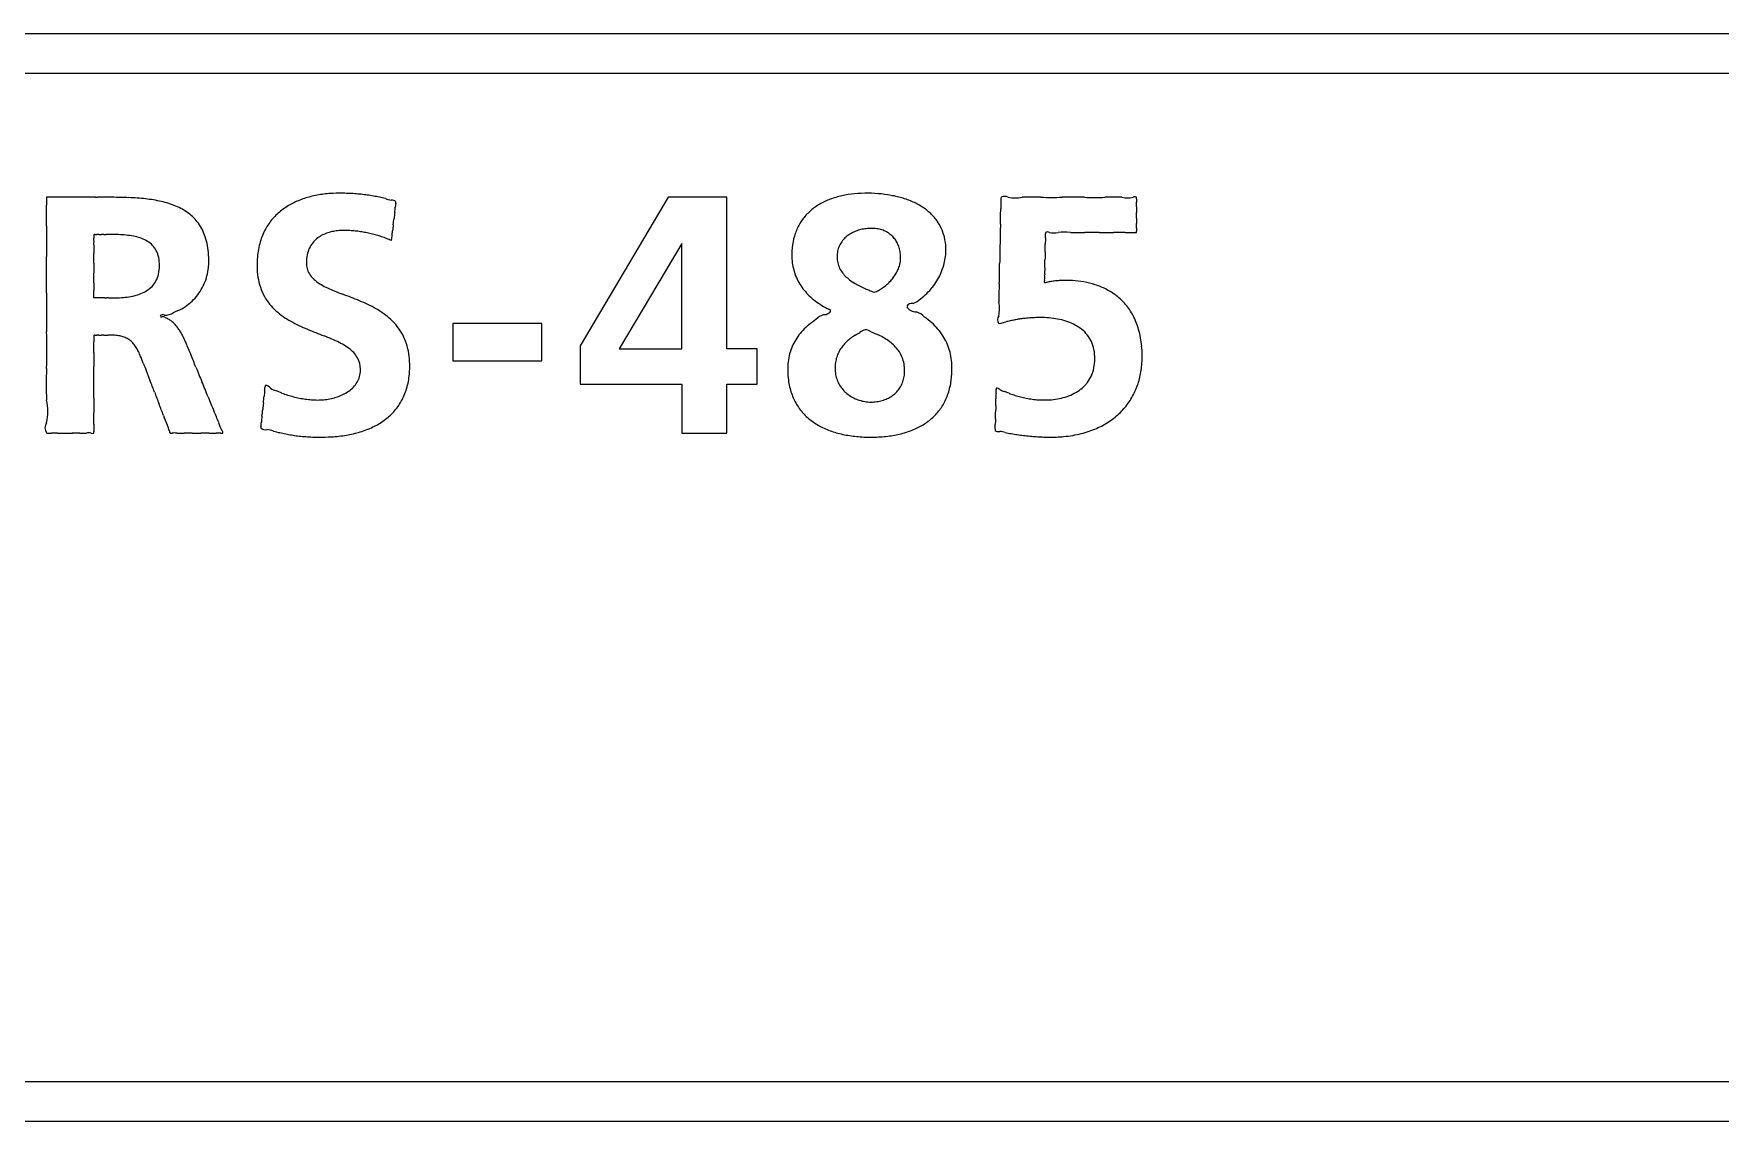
# Model space of a CAD drawing. Header units: millimetres. Extents: x -11 to 5160, y -11 to 2043.
# Drawn here: x 4484.8 to 4491.27, y 1667.16 to 1671.33 of the extents above; entities that cross this region are included whole.
import ezdxf

# ---------------------------------------------------------------- set-up
doc = ezdxf.new("R2010")
doc.units = ezdxf.units.MM

msp = doc.modelspace()

# ---------------------------------------------------------------- linework, layer by layer
at = {"color": 7, "linetype": 'Continuous'}
for p, q in [((4499.0597, 1671.328), (4483.9811, 1671.328)), ((4483.9811, 1671.1772), (4499.0597, 1671.1772)), ((4484.8537, 1670.7006), (4484.8537, 1670.6706)), ((4484.8602, 1670.7006), (4484.8537, 1670.7006)), ((4485.022, 1670.7006), (4484.8602, 1670.7006)), ((4487.2379, 1670.7006), (4486.8997, 1670.1304)), ((4487.4635, 1670.7006), (4487.2379, 1670.7006)), ((4487.4635, 1670.1187), (4487.4635, 1670.7006)), ((4489.0223, 1670.5658), (4489.0339, 1670.5658)), ((4489.0339, 1670.5658), (4489.0339, 1670.5703)), ((4485.0351, 1670.5568), (4485.0358, 1670.5581)), ((4486.1767, 1670.5347), (4486.1788, 1670.5529)), ((4487.2898, 1670.5238), (4487.0495, 1670.1187)), ((4487.2898, 1670.1187), (4487.2898, 1670.5238)), ((4485.0351, 1670.3144), (4485.0351, 1670.3221)), ((4485.077, 1670.3144), (4485.0351, 1670.3144)), ((4486.7528, 1670.2159), (4486.412, 1670.2159)), ((4486.412, 1670.2159), (4486.412, 1670.0733)), ((4486.7528, 1670.0733), (4486.7528, 1670.2159)), ((4486.8997, 1670.1304), (4486.8997, 1669.9839)), ((4487.0495, 1670.1187), (4487.2898, 1670.1187)), ((4487.5788, 1670.1187), (4487.4635, 1670.1187)), ((4487.5788, 1669.9839), (4487.5788, 1670.1187)), ((4486.412, 1670.0733), (4486.7528, 1670.0733)), ((4485.2354, 1670.0364), (4485.2503, 1669.9978)), ((4486.8997, 1669.9839), (4487.2898, 1669.9839)), ((4487.2898, 1669.9839), (4487.2898, 1669.796)), ((4487.4635, 1669.796), (4487.4635, 1669.9839)), ((4487.4635, 1669.9839), (4487.5788, 1669.9839)), ((4487.2898, 1669.796), (4487.4635, 1669.796)), ((4499.0597, 1667.307), (4483.9811, 1667.307)), ((4483.9811, 1667.1562), (4499.0597, 1667.1562))]:
    msp.add_line(p, q, dxfattribs=at)
for centre, radius, start, end in [((4485.0314, 1504.446), 166.2546, 89.996751, 90.003249), ((4485.0451, 1696.4926), 25.792, 269.99069, 270.00931), ((4485.0691, 1660.8858), 9.8148, 89.7957, 90.1157), ((4485.0992, 1668.861), 1.8395, 87.81229, 89.84769), ((4485.1353, 1669.7924), 0.9075, 83.78904, 87.84984), ((4485.1763, 1670.1625), 0.5351, 77.26051, 83.86618), ((4485.9409, 1670.3941), 0.3176, 108.05055, 116.94578), ((4485.961, 1670.3328), 0.3822, 100.49083, 108.06034), ((4485.972, 1670.2767), 0.4393, 93.84729, 100.56611), ((4485.9792, 1670.1508), 0.5654, 89.34201, 93.71631), ((4485.9787, 1669.9276), 0.7886, 87.66921, 89.49596), ((4485.9787, 1669.9147), 0.8015, 85.93099, 87.70303), ((4485.9831, 1669.9783), 0.7377, 84.02872, 85.92773), ((4485.9833, 1669.9826), 0.7334, 82.12244, 84.00767), ((4486.0024, 1670.1136), 0.601, 79.941, 82.21273), ((4485.8956, 1669.5527), 1.1719, 78.43793, 79.58938), ((4486.09, 1670.4757), 0.2288, 73.95809, 79.79428), ((4486.1936, 1670.7993), 0.1113, 248.71654, 260.61561), ((4486.1789, 1670.6692), 0.0206, 44.47687, 99.81513), ((4487.9643, 1670.4151), 0.2972, 106.27886, 115.03699), ((4487.9835, 1670.3498), 0.3653, 98.75555, 106.29937), ((4487.9966, 1670.2649), 0.4512, 92.28702, 98.7637), ((4488.0005, 1670.1848), 0.5314, 86.73015, 92.35832), ((4488.003, 1670.2087), 0.5074, 81.16942, 86.86343), ((4488.0161, 1670.2924), 0.4226, 74.5979, 81.17988), ((4488.037, 1670.3674), 0.3448, 66.93089, 74.63887), ((4489.0425, 1670.6641), 0.5292, 176.95662, 180.90082), ((4488.5357, 1670.6923), 0.0216, 157.47677, 180.40748), ((4488.5289, 1670.6766), 0.0274, 61.17623, 118.82377), ((4488.5688, 1670.857), 0.1587, 260.34019, 279.65981), ((4488.6314, 1669.9947), 0.7068, 87.0841, 92.9159), ((4488.7085, 1673.3743), 2.674, 269.1172, 270.8828), ((4488.7921, 1665.5574), 5.1434, 89.52808, 90.47192), ((4488.8739, 1673.0042), 2.304, 269.01891, 270.98109), ((4488.9458, 1670.1234), 0.5781, 86.78148, 93.21852), ((4488.9996, 1670.8184), 0.1198, 259.71475, 280.28525), ((4489.0273, 1670.689), 0.0132, 60.55507, 118.57334), ((4489.1232, 1670.6883), 0.0896, 175.85673, 184.14327), ((4489.0204, 1670.6976), 0.0138, 348.09038, 11.90962), ((3797.8463, 1670.6302), 687.0074, 359.996637, 0.003363), ((4485.2211, 1670.3579), 0.3346, 67.39438, 77.36206), ((4485.263, 1670.458), 0.2261, 53.44577, 67.43069), ((4485.2878, 1670.4931), 0.1832, 36.04739, 53.14929), ((4485.9, 1670.4629), 0.2373, 127.33387, 138.98054), ((4485.9186, 1670.4381), 0.2683, 116.94737, 127.27741), ((4488.4037, 1670.3801), 2.2303, 173.2377, 173.84071), ((4485.6501, 1670.7139), 0.5436, 352.47663, 354.60178), ((4486.3101, 1670.6566), 0.119, 170.04348, 177.03493), ((4486.175, 1670.6825), 0.0187, 343.47818, 3.60023), ((4487.9141, 1670.4985), 0.1992, 136.61456, 148.65342), ((4487.9235, 1670.4891), 0.2124, 125.19126, 136.50772), ((4487.9424, 1670.462), 0.2455, 115.04356, 125.14369), ((4488.0644, 1670.4312), 0.2754, 57.76353, 66.96057), ((4488.0927, 1670.4761), 0.2223, 46.85196, 57.76875), ((4488.1151, 1670.5003), 0.1894, 34.27152, 46.78639), ((4485.8074, 1670.6772), 2.706, 358.31231, 359.54513), ((4490.7226, 1670.6532), 1.6888, 179.6418, 180.3582), ((4488.623, 1670.6728), 0.411, 358.73884, 1.26116), ((4482.5021, 1670.6316), 6.5318, 359.90341, 0.09659), ((4683.3696, 1670.5314), 198.5158, 179.983099, 180.016901), ((4485.278, 1670.4882), 0.1939, 18.07184, 35.50958), ((4485.9089, 1670.4612), 0.2456, 151.59044, 163.89601), ((4485.8943, 1670.4685), 0.2293, 139.1065, 151.47689), ((4485.9779, 1670.426), 0.1456, 108.0408, 116.723), ((4485.9869, 1670.3985), 0.1746, 100.84248, 108.05516), ((4485.9907, 1670.3805), 0.193, 94.54098, 100.95064), ((4485.9941, 1670.3257), 0.2479, 89.50022, 94.31468), ((4485.9938, 1670.1753), 0.3983, 86.66206, 89.65041), ((4485.9911, 1670.1171), 0.4565, 84.14474, 86.75196), ((4485.9913, 1670.1208), 0.4528, 81.49428, 84.12158), ((4485.9895, 1670.1081), 0.4657, 78.94937, 81.50156), ((4485.9883, 1670.1022), 0.4717, 76.43315, 78.94857), ((4485.9871, 1670.0972), 0.4768, 73.9524, 76.43468), ((4373.7549, 1683.2938), 113.1435, 353.534297, 353.544112), ((4517.8324, 1666.9995), 31.8524, 173.51844, 173.55996), ((4477.6204, 1671.5771), 8.6193, 353.45795, 353.62046), ((4487.9539, 1670.4845), 0.2414, 161.01908, 172.01929), ((4487.9195, 1670.4957), 0.2052, 148.76029, 160.83709), ((4487.998, 1670.4573), 0.1201, 119.23185, 128.53281), ((4488.0068, 1670.4417), 0.138, 110.9787, 119.2432), ((4488.0132, 1670.4252), 0.1557, 103.52551, 111.00757), ((4488.0171, 1670.4091), 0.1723, 96.65878, 103.52804), ((4488.0175, 1670.4083), 0.173, 89.87138, 96.76932), ((4488.0179, 1670.4382), 0.1431, 81.64067, 90.00571), ((4488.0213, 1670.4624), 0.1187, 72.12154, 81.5388), ((4488.0251, 1670.4743), 0.1063, 62.14089, 72.10982), ((4488.0286, 1670.481), 0.0987, 51.72115, 62.08751), ((4488.1244, 1670.5072), 0.1778, 20.65343, 34.13194), ((4488.1095, 1670.5024), 0.1934, 7.31078, 20.41817), ((4504.4423, 1670.2634), 15.9336, 178.79855, 179.05889), ((4488.4629, 1670.5576), 0.2223, 356.79575, 0.89262), ((4488.6982, 1670.5625), 0.0131, 165.31097, 186.32601), ((4488.6929, 1670.5531), 0.0147, 59.84952, 120.15048), ((4488.717, 1670.6581), 0.0938, 259.71745, 280.28255), ((4488.7571, 1670.1368), 0.4297, 86.87928, 93.12072), ((4488.8078, 1672.3309), 1.7653, 269.1139, 270.8861), ((4488.8636, 1663.7383), 6.8276, 89.76106, 90.23894), ((4488.919, 1695.8089), 25.2431, 269.93892, 270.06108), ((4488.9685, 1580.8717), 89.6941, 89.985558, 90.014442), ((4489.0067, 1981.0013), 310.4355, 269.997126, 270.002874), ((4513.1832, 1670.6102), 24.1494, 179.97531, 180.02469), ((4403.226, 1670.5911), 85.8078, 359.994162, 0.005838), ((4786.0189, 1670.5763), 296.985, 179.998838, 180.001162), ((4485.0623, 1670.5501), 0.028, 166.22245, 193.77755), ((4485.7203, 1670.502), 0.6854, 178.61886, 181.38114), ((4484.8807, 1670.531), 0.1549, 355.38273, 4.61727), ((4485.0378, 1670.5536), 0.00486, 66.34354, 113.65646), ((4485.043, 1670.5825), 0.0246, 262.33028, 277.66972), ((4485.0505, 1670.4519), 0.1062, 87.73965, 92.26035), ((4485.0593, 1670.9828), 0.4248, 269.37087, 270.62913), ((4485.0687, 1668.9404), 1.6176, 89.83328, 90.16672), ((4485.0777, 1676.5923), 6.0342, 269.95899, 270.04101), ((4485.0855, 1639.0076), 31.5505, 89.99364, 90.00636), ((4485.0913, 1655.7127), 14.8454, 89.99131, 90.00869), ((4485.0938, 1668.8181), 1.74, 89.77649, 90.00789), ((4485.0985, 1669.7733), 0.7847, 87.71725, 89.85107), ((4485.1112, 1670.0832), 0.4746, 84.24887, 87.75284), ((4485.1282, 1670.2494), 0.3075, 79.04179, 84.29396), ((4485.1479, 1670.3501), 0.205, 71.59107, 79.11046), ((4485.1685, 1670.4115), 0.1402, 61.24013, 71.65719), ((4485.1863, 1670.4439), 0.1032, 47.63846, 61.21559), ((4485.1953, 1670.4545), 0.0893, 31.62614, 47.37151), ((4485.189, 1670.4513), 0.0963, 15.50908, 31.25187), ((4485.1988, 1670.4643), 0.2766, 3.2898, 17.70221), ((4485.9677, 1670.4454), 0.3065, 164.11486, 175.01283), ((4485.9657, 1670.4567), 0.1147, 152.30592, 164.94057), ((4485.9554, 1670.4616), 0.1033, 139.14022, 152.08129), ((4485.9586, 1670.4586), 0.1077, 127.10774, 139.0202), ((4485.9674, 1670.4467), 0.1225, 116.71027, 127.04702), ((4485.9865, 1670.0949), 0.4792, 71.49196, 73.95306), ((4485.9868, 1670.0958), 0.4782, 69.03861, 71.49409), ((4485.987, 1670.0965), 0.4775, 66.59043, 69.0361), ((4487.9772, 1670.4798), 0.2651, 171.6943, 181.76547), ((4487.9887, 1670.4737), 0.1029, 162.74425, 174.41333), ((4487.9803, 1670.476), 0.0942, 150.55902, 162.57491), ((4487.9822, 1670.4748), 0.0963, 139.04003, 150.47449), ((4487.9889, 1670.4688), 0.1054, 128.54287, 138.98402), ((4488.0297, 1670.4826), 0.0967, 41.23556, 51.66747), ((4488.0275, 1670.4808), 0.0996, 30.99153, 41.18572), ((4488.0206, 1670.4767), 0.1076, 21.26022, 30.94993), ((4488.0096, 1670.4725), 0.1194, 12.1547, 21.2554), ((4487.989, 1670.4682), 0.1404, 3.91039, 12.07422), ((4488.0904, 1670.4992), 0.2127, 356.90295, 7.50963), ((4502.5501, 1670.2231), 14.0425, 178.76768, 179.08976), ((4485.1203, 1670.5783), 3.5645, 358.60854, 359.07984), ((4489.7436, 1670.5117), 1.0592, 178.19175, 179.49662), ((4428.9764, 1670.4031), 55.8774, 359.92851, 0.07149), ((4482.2603, 1670.4667), 2.7748, 359.61162, 0.38838), ((4495.6821, 1670.4285), 10.647, 179.89594, 180.10406), ((4485.1539, 1670.4423), 0.1326, 1.99364, 15.22149), ((4485.1317, 1670.4394), 0.1549, 350.33677, 2.77068), ((4485.2558, 1670.4542), 0.2199, 345.44284, 354.1742), ((4485.1937, 1670.4586), 0.2822, 354.5786, 4.38923), ((4485.9692, 1670.4412), 0.3084, 174.25911, 188.742), ((4485.9458, 1670.4503), 0.0956, 175.19476, 200.42197), ((4485.9853, 1670.4513), 0.135, 164.88816, 177.00444), ((4487.937, 1670.4783), 0.2249, 181.71111, 189.35892), ((4487.917, 1670.4756), 0.2047, 189.51591, 197.68082), ((4487.9943, 1670.4727), 0.1085, 174.17488, 186.39099), ((4487.9856, 1670.4717), 0.0997, 186.37329, 199.2659), ((4487.9857, 1670.4722), 0.1, 199.49793, 211.79508), ((4488.0051, 1670.4735), 0.1251, 336.58928, 344.94136), ((4488.0245, 1670.4684), 0.105, 344.88673, 354.62222), ((4488.0102, 1670.4685), 0.1192, 355.1869, 4.45734), ((4488.0643, 1670.5049), 0.2395, 335.61427, 342.55476), ((4488.0747, 1670.5017), 0.2287, 342.54499, 349.62563), ((4488.086, 1670.4996), 0.2172, 349.63277, 356.86878), ((4485.6597, 1670.4606), 2.8497, 358.1461, 359.71134), ((4488.9709, 1670.4104), 0.289, 176.19451, 181.49386), ((4487.5268, 1670.4682), 1.1564, 358.08559, 359.60279), ((4492.2879, 1670.4032), 3.6052, 178.59399, 179.09439), ((4445.8627, 1670.3911), 39.1725, 359.97352, 0.02648), ((4623.7791, 1670.3579), 138.7439, 179.993759, 180.006241), ((4485.188, 1670.4252), 0.0965, 320.35607, 335.84057), ((4485.1698, 1670.4326), 0.1162, 336.19197, 350.49525), ((4485.2712, 1670.4493), 0.2037, 327.37677, 336.46801), ((4485.2656, 1670.4517), 0.2098, 336.50232, 345.4457), ((4485.8883, 1670.4285), 0.2264, 188.68405, 208.56531), ((4485.9428, 1670.4562), 0.0951, 204.37436, 232.37494), ((4486.0186, 1670.5519), 0.2172, 231.9477, 246.30304), ((4487.9192, 1670.4763), 0.207, 197.67461, 205.62895), ((4487.924, 1670.4787), 0.2124, 205.6598, 213.39179), ((4487.9996, 1670.481), 0.1165, 211.88206, 222.40246), ((4488.0226, 1670.5021), 0.1477, 222.41496, 230.86461), ((4488.0533, 1670.5395), 0.1961, 230.83451, 237.35383), ((4488.0911, 1670.5984), 0.266, 237.3226, 242.21207), ((4487.959, 1670.5), 0.1785, 310.3634, 316.45693), ((4487.9611, 1670.4982), 0.1757, 316.42381, 322.64122), ((4487.9711, 1670.4907), 0.1632, 322.61427, 329.26081), ((4487.987, 1670.4813), 0.1448, 329.22951, 336.60397), ((4488.05, 1670.5145), 0.2568, 321.56951, 328.35267), ((4488.0657, 1670.504), 0.2379, 328.50688, 335.66415), ((4489.203, 1670.3208), 0.6967, 176.08495, 181.77249), ((4488.6912, 1670.378), 0.0109, 151.95781, 205.73056), ((4488.6831, 1670.3832), 0.0101, 260.10242, 288.65834), ((4488.6181, 1670.3943), 0.0644, 350.01023, 7.67815), ((4488.7214, 1670.2036), 0.1736, 99.15883, 101.63135), ((4489.2138, 1667.389), 3.031, 99.72935, 99.88008), ((4488.77, 1669.9683), 0.4137, 98.34536, 99.51647), ((4488.7743, 1669.9423), 0.4401, 97.23807, 98.40219), ((4488.7668, 1669.9996), 0.3824, 95.80335, 97.21711), ((4488.7655, 1670.0132), 0.3686, 94.26089, 95.80513), ((4488.7644, 1670.0273), 0.3545, 92.57167, 94.26008), ((4488.7645, 1670.0225), 0.3594, 90.80825, 92.55781), ((4488.7648, 1669.9947), 0.3871, 86.48079, 90.78574), ((4488.7659, 1670.0019), 0.3799, 79.95668, 86.58001), ((4488.7743, 1670.0487), 0.3324, 72.19452, 79.97789), ((4488.7885, 1670.0924), 0.2864, 63.03321, 72.21853), ((4499.9703, 1670.2596), 15.1167, 179.72028, 180.27972), ((4005.8687, 1670.3324), 479.1664, 359.998761, 0.001239), ((4485.081, 1742.1152), 71.8008, 269.996773, 270.003227), ((4485.0881, 1654.1094), 16.2049, 89.98921, 90.01079), ((4485.0928, 1673.2026), 2.8883, 269.96766, 270.03234), ((4485.0946, 1671.1533), 0.8389, 269.99125, 271.19127), ((4485.1014, 1670.844), 0.5295, 271.149, 274.28739), ((4485.1143, 1670.6756), 0.3607, 274.24225, 278.80262), ((4485.1318, 1670.5643), 0.248, 278.75207, 285.18534), ((4485.1516, 1670.4919), 0.1729, 285.12232, 293.95665), ((4485.171, 1670.4483), 0.1252, 293.9282, 305.62558), ((4485.1852, 1670.4282), 0.1007, 305.7459, 320.05285), ((4485.265, 1670.4577), 0.2138, 309.0232, 317.74138), ((4485.2777, 1670.445), 0.1959, 317.98574, 327.41713), ((4485.8799, 1670.4281), 0.2189, 209.53373, 228.00751), ((4486.3088, 1671.1804), 0.9095, 245.47407, 249.4602), ((4485.1787, 1668.1752), 2.3012, 67.64727, 69.36242), ((4485.8368, 1669.7753), 0.5711, 60.56766, 67.66176), ((4487.9343, 1670.4855), 0.2248, 213.40477, 220.7735), ((4487.9475, 1670.497), 0.2422, 220.78399, 227.73745), ((4487.9617, 1670.5126), 0.2634, 227.73568, 234.28062), ((4488.1366, 1670.6841), 0.3631, 242.17402, 245.76938), ((4488.2148, 1670.8584), 0.5541, 245.79447, 248.11392), ((4488.2673, 1670.9842), 0.6904, 247.96177, 249.75206), ((4487.9793, 1670.4697), 0.142, 290.19335, 297.209), ((4487.9749, 1670.4772), 0.1507, 297.38134, 304.2742), ((4487.9629, 1670.4954), 0.1725, 304.17933, 310.37842), ((4488.1579, 1670.3561), 0.0655, 287.59593, 316.87058), ((4487.5435, 1671.1242), 1.0485, 309.16794, 310.91631), ((4488.0957, 1670.4756), 0.1968, 313.09064, 322.16006), ((4488.8048, 1670.1248), 0.2501, 52.30498, 63.01425), ((4488.8156, 1670.1393), 0.232, 40.2786, 52.22397), ((4485.2995, 1670.2364), 0.014, 61.25793, 138.16783), ((4485.2927, 1670.2466), 0.00491, 224.16987, 301.61841), ((4485.2974, 1670.2205), 0.0219, 54.56313, 95.59195), ((4485.3086, 1670.3062), 0.0576, 267.69015, 304.14212), ((4485.1162, 1669.8261), 0.4556, 62.92813, 64.81765), ((4484.6434, 1671.8047), 1.6962, 294.28283, 295.44456), ((4485.2933, 1670.4192), 0.1662, 298.32597, 309.79973), ((4485.941, 1670.4981), 0.3118, 228.26408, 241.10136), ((4485.966, 1670.003), 0.3093, 47.65521, 60.68141), ((4487.8637, 1670.1707), 0.0851, 109.51004, 133.97486), ((4487.9781, 1670.5356), 0.2916, 234.29954, 240.37561), ((4487.9856, 1670.5479), 0.306, 240.29822, 246.26332), ((4487.8374, 1670.2799), 0.029, 265.71846, 329.59621), ((4488.1744, 1670.2682), 0.0257, 82.67652, 147.51271), ((4488.1868, 1670.3016), 0.0399, 211.57469, 273.69241), ((4488.1564, 1670.175), 0.0928, 45.53463, 69.2182), ((4487.4579, 1669.2603), 1.2431, 50.47199, 52.10531), ((4488.5306, 1670.2316), 0.029, 149.13827, 208.71917), ((4488.3503, 1670.2758), 0.1582, 349.32658, 8.53086), ((4488.6648, 1669.7024), 0.5368, 96.63375, 98.53878), ((4488.6642, 1669.7063), 0.5329, 94.69212, 96.61623), ((4488.6657, 1669.6893), 0.5499, 92.82305, 94.6969), ((4488.6669, 1669.662), 0.5772, 91.01523, 92.8133), ((4488.6659, 1669.7785), 0.4607, 88.03977, 91.1492), ((4488.6692, 1669.887), 0.3522, 82.47489, 87.9698), ((4488.6765, 1669.9402), 0.2985, 76.18535, 82.53151), ((4488.8105, 1670.1357), 0.2382, 27.72779, 40.13386), ((4488.779, 1670.1198), 0.2735, 15.66283, 27.61459), ((4480.9445, 1670.115), 3.9099, 358.96237, 1.03763), ((4485.0394, 1670.1696), 0.00433, 149.06263, 187.20617), ((4485.0376, 1670.1669), 0.00532, 69.03807, 110.96193), ((4485.0428, 1670.1995), 0.0279, 263.21937, 276.78063), ((4485.0503, 1670.0509), 0.121, 88.00059, 91.99941), ((4485.0592, 1670.6562), 0.4844, 269.44455, 270.55545), ((4485.0686, 1668.3102), 1.8617, 89.85494, 90.14506), ((4485.0776, 1678.426), 8.2541, 269.97033, 270.02967), ((4485.0853, 1682.6953), 12.5234, 269.98454, 270.01546), ((4485.0907, 1668.5603), 1.6116, 89.92792, 90.07208), ((4485.0927, 1669.7987), 0.3732, 88.44015, 89.9934), ((4485.0974, 1669.9595), 0.2123, 82.61324, 88.53819), ((4485.2856, 1670.1666), 0.0755, 48.31687, 59.77051), ((4485.2497, 1670.1232), 0.1317, 42.54828, 49.20911), ((4485.2373, 1670.1125), 0.1481, 36.30406, 42.32494), ((4485.1963, 1670.0821), 0.1992, 31.87599, 36.39367), ((4485.1518, 1670.0544), 0.2516, 28.32426, 31.88781), ((4485.069, 1670.0098), 0.3456, 25.76839, 28.3084), ((4486.0846, 1670.7555), 0.6065, 240.97266, 247.64124), ((4487.2142, 1673.4998), 3.5742, 247.62884, 248.73555), ((4486.0233, 1670.0674), 0.2231, 29.03429, 47.3887), ((4486.012, 1670.0655), 0.2339, 8.55867, 28.10354), ((4487.9316, 1670.0242), 0.2425, 136.94765, 144.13976), ((4487.9194, 1670.0383), 0.2239, 129.2904, 137.44934), ((4490.0578, 1667.2243), 3.7581, 126.84006, 127.35496), ((4488.0532, 1670.012), 0.1873, 121.7359, 128.19082), ((4487.6485, 1670.7119), 0.6213, 299.52938, 301.53576), ((4488.0054, 1670.1445), 0.0496, 104.016, 130.12547), ((4487.989, 1670.1427), 0.05, 55.9086, 85.02396), ((4488.2141, 1670.6184), 0.4769, 245.58595, 248.61574), ((4487.9518, 1669.9749), 0.2182, 59.52458, 66.09036), ((4488.1026, 1670.0525), 0.2218, 40.06305, 48.67614), ((4488.0892, 1670.0388), 0.2408, 32.93673, 40.51082), ((4488.5102, 1670.2376), 0.0205, 255.7067, 283.61088), ((4488.4855, 1670.3587), 0.1441, 281.85497, 289.05887), ((4488.5964, 1669.995), 0.2363, 101.31306, 105.67179), ((4488.71, 1669.4864), 0.7573, 100.84098, 102.19423), ((4488.656, 1669.7582), 0.4802, 98.48017, 100.60937), ((4488.6907, 1669.9971), 0.2398, 68.56948, 76.21868), ((4488.7089, 1670.0432), 0.1903, 59.31009, 68.60301), ((4488.7275, 1670.0747), 0.1537, 48.14815, 59.30737), ((4488.7413, 1670.0903), 0.1328, 35.26754, 48.06169), ((4488.6945, 1670.0971), 0.3611, 5.1582, 15.50673), ((4485.7678, 1670.1576), 0.7328, 179.10414, 180.89586), ((4481.0127, 1670.1256), 4.0225, 359.70635, 0.29365), ((4485.1071, 1670.0327), 0.1385, 74.80525, 82.69344), ((4485.1177, 1670.0719), 0.0979, 64.81089, 74.7557), ((4485.1241, 1670.0862), 0.0821, 53.5765, 64.6415), ((4485.1223, 1670.0843), 0.0848, 42.70246, 53.35086), ((4485.1057, 1670.0693), 0.1072, 33.71118, 42.57856), ((4485.0613, 1670.0397), 0.1605, 27.20506, 33.69725), ((4484.9703, 1669.9925), 0.263, 22.85858, 27.29226), ((4485.1009, 1670.024), 0.3108, 23.73426, 25.96315), ((4484.8483, 1669.9189), 0.5844, 21.42404, 23.20498), ((4488.6809, 1671.4614), 3.5471, 202.00614, 202.62288), ((4485.6476, 1669.4701), 0.7493, 63.97373, 68.85067), ((4485.8882, 1669.956), 0.2071, 49.38968, 64.79117), ((4485.9535, 1670.033), 0.1061, 22.53148, 49.1252), ((4487.903, 1670.0473), 0.2059, 161.11708, 169.46056), ((4487.8976, 1670.049), 0.2003, 152.64923, 161.06712), ((4487.901, 1670.0471), 0.2042, 144.32036, 152.62519), ((4488.0074, 1670.0488), 0.1289, 149.08878, 158.00912), ((4488.0153, 1670.0439), 0.1383, 140.79415, 149.01795), ((4488.0298, 1670.0321), 0.1569, 133.48113, 140.79721), ((4488.0628, 1669.9965), 0.2055, 127.62023, 133.33271), ((4487.9377, 1669.9451), 0.251, 54.59683, 60.20182), ((4487.9771, 1670.0013), 0.1824, 46.89225, 54.44792), ((4487.9981, 1670.0236), 0.1517, 37.99173, 46.92728), ((4488.014, 1670.0362), 0.1315, 27.62989, 37.92934), ((4488.1124, 1670.0545), 0.2129, 24.41178, 32.7615), ((4488.1086, 1670.0529), 0.2169, 16.22376, 24.38629), ((4488.0966, 1670.0496), 0.2294, 8.33237, 16.1937), ((4488.7445, 1670.093), 0.1287, 21.50178, 35.0974), ((4488.7286, 1670.0874), 0.1455, 8.28895, 21.27915), ((4488.6964, 1670.0825), 0.1781, 356.55315, 8.34248), ((4488.6571, 1670.0901), 0.3989, 356.2382, 5.6726), ((4485.8043, 1669.9834), 0.9525, 176.34406, 183.65594), ((4503.6151, 1670.0781), 18.58, 179.91725, 180.08275), ((4164.043, 1670.0212), 320.9921, 359.994625, 0.005375), ((4484.6891, 1669.8741), 0.5682, 21.02963, 22.84091), ((4481.5902, 1668.6723), 3.8919, 20.96178, 21.17348), ((4508.8742, 1679.1587), 25.3379, 201.03345, 201.10181), ((4472.1767, 1664.6388), 14.3117, 22.20999, 22.41904), ((4506.446, 1678.643), 22.7086, 202.23848, 202.39055), ((4485.962, 1670.0401), 0.0956, 354.49526, 20.51931), ((4485.938, 1670.0535), 0.3088, 354.26157, 8.73247), ((4487.9902, 1670.0391), 0.2937, 177.10685, 186.4181), ((4487.9341, 1670.042), 0.2375, 169.57234, 177.11545), ((4488.0205, 1670.0443), 0.1424, 175.55678, 185.0049), ((4488.0258, 1670.0448), 0.1477, 167.33031, 175.92901), ((4488.0089, 1670.0484), 0.1305, 158.06881, 167.20803), ((4488.0199, 1670.0395), 0.1247, 16.39871, 27.53993), ((4488.0106, 1670.0372), 0.1343, 5.2469, 16.2286), ((4488.0015, 1670.0359), 0.1434, 355.28386, 5.42391), ((4488.0068, 1670.0417), 0.3197, 352.17068, 1.53313), ((4488.0531, 1670.0438), 0.2733, 1.36192, 8.21188), ((4488.7062, 1670.0806), 0.1682, 345.30142, 357.00929), ((4488.7253, 1670.086), 0.3305, 346.85531, 356.18278), ((4458.6396, 1669.9606), 26.3956, 359.93389, 0.06611), ((4454.9214, 1658.289), 32.5106, 21.02558, 21.10968), ((4477.1863, 1666.5678), 8.9449, 22.11485, 22.51418), ((4485.7126, 1669.9739), 0.0211, 166.69404, 181.49969), ((4485.6929, 1669.955), 0.0238, 33.54898, 92.05179), ((4485.9534, 1670.0458), 0.1064, 313.44156, 325.9336), ((4485.9638, 1670.0385), 0.0937, 326.04913, 340.31249), ((4485.9608, 1670.039), 0.0967, 340.64503, 355.21919), ((4485.9538, 1670.0485), 0.2927, 343.67822, 354.91267), ((4487.97, 1670.0349), 0.2732, 185.99674, 197.09646), ((4488.0009, 1670.043), 0.1228, 185.19899, 195.7226), ((4487.9987, 1670.0425), 0.1206, 195.76879, 206.1425), ((4488.0007, 1670.0436), 0.1229, 206.17429, 216.19126), ((4488.0349, 1670.0288), 0.1091, 324.58951, 335.10447), ((4488.0297, 1670.0311), 0.1148, 335.15136, 345.52874), ((4488.0158, 1670.0345), 0.1291, 345.6101, 355.38588), ((4488.0513, 1670.0344), 0.2746, 341.62376, 352.41236), ((4488.7322, 1670.0775), 0.1433, 307.85801, 319.4729), ((4488.7388, 1670.0715), 0.1343, 319.58681, 332.20122), ((4488.7335, 1670.0739), 0.1401, 332.3419, 345.11635), ((4488.7603, 1670.0782), 0.2948, 336.60598, 346.78642), ((4484.6496, 1669.8791), 0.2088, 347.94817, 12.05183), ((4491.1381, 1669.9023), 6.1031, 179.73852, 180.26148), ((4492.8795, 1672.8591), 8.1478, 200.89409, 201.24117), ((4487.6704, 1670.8055), 2.3634, 201.60623, 203.02279), ((4491.1962, 1669.3294), 5.5417, 173.9586, 174.23513), ((4482.8595, 1670.2175), 2.8421, 353.8423, 354.35143), ((4486.4197, 1669.8728), 0.7347, 173.27001, 174.92372), ((4485.5349, 1669.9822), 0.1569, 351.43049, 356.76324), ((4485.7527, 1670.0277), 0.0717, 236.09361, 254.83549), ((4485.4588, 1669.2387), 0.7706, 67.33871, 69.08073), ((4485.871, 1670.2494), 0.321, 248.96214, 253.15142), ((4485.9275, 1670.422), 0.5026, 252.68815, 255.36358), ((4485.903, 1670.3317), 0.4091, 255.49416, 258.77814), ((4485.9017, 1670.3238), 0.4011, 258.73336, 262.07739), ((4485.8993, 1670.3084), 0.3854, 262.11251, 265.58572), ((4485.896, 1670.2585), 0.3355, 265.48716, 269.47234), ((4485.8955, 1670.168), 0.245, 269.41258, 274.82231), ((4485.8965, 1670.1456), 0.2225, 275.04111, 281.2495), ((4485.8967, 1670.1469), 0.2238, 281.12777, 287.43874), ((4485.9052, 1670.1204), 0.1959, 287.40734, 294.61688), ((4485.9192, 1670.0903), 0.1627, 294.55924, 303.09667), ((4485.9368, 1670.0634), 0.1306, 303.05611, 313.43282), ((4486.0195, 1670.0279), 0.2236, 317.88784, 330.6124), ((4486.0085, 1670.0335), 0.2359, 330.74851, 343.44949), ((4487.924, 1670.0215), 0.2252, 197.28844, 209.66436), ((4488.0048, 1670.0466), 0.1279, 216.2072, 225.79166), ((4488.0091, 1670.051), 0.1341, 225.79515, 234.97625), ((4488.0124, 1670.0557), 0.1399, 234.97225, 243.85497), ((4488.0144, 1670.0598), 0.1444, 243.85045, 252.56197), ((4488.0151, 1670.0621), 0.1468, 252.55267, 261.25007), ((4488.0155, 1670.0644), 0.1492, 261.26328, 269.98269), ((4488.016, 1670.0749), 0.1597, 269.79285, 277.83611), ((4488.0175, 1670.066), 0.1506, 277.72643, 285.90263), ((4488.0219, 1670.0505), 0.1345, 285.93099, 294.75599), ((4488.0268, 1670.0397), 0.1227, 294.75898, 304.15502), ((4488.0318, 1670.0323), 0.1138, 304.17958, 314.13335), ((4488.0351, 1670.0288), 0.109, 314.17131, 324.5353), ((4488.0958, 1670.0203), 0.2279, 329.47114, 341.47591), ((4486.3217, 1669.9673), 2.1737, 358.29277, 358.95221), ((4489.0542, 1669.9246), 0.5592, 177.54549, 179.6995), ((4488.3766, 1669.9586), 0.1194, 355.14536, 2.09962), ((4488.5117, 1669.9653), 0.016, 168.92644, 188.31854), ((4488.4976, 1669.9507), 0.0177, 40.12135, 94.99561), ((4488.544, 1670.0202), 0.0667, 240.45991, 255.68788), ((4488.3839, 1669.5487), 0.4315, 68.05059, 70.56159), ((4488.6679, 1670.277), 0.3503, 249.50436, 252.78175), ((4488.7248, 1670.448), 0.5305, 252.37247, 254.65038), ((4488.6894, 1670.3223), 0.3999, 254.77508, 257.94102), ((4488.6861, 1670.3056), 0.3829, 257.90986, 261.36555), ((4488.6825, 1670.2833), 0.3603, 261.38733, 265.22168), ((4488.6812, 1670.2664), 0.3434, 265.20417, 269.40756), ((4488.6811, 1670.2289), 0.3059, 269.35963, 275.04213), ((4488.6842, 1670.1928), 0.2697, 275.06245, 281.64437), ((4488.6913, 1670.1592), 0.2353, 281.59681, 289.0312), ((4488.7038, 1670.1234), 0.1974, 289.00602, 297.68191), ((4488.7187, 1670.095), 0.1653, 297.67216, 307.81893), ((4488.78, 1670.0692), 0.2731, 314.8616, 325.82767), ((4488.776, 1670.0715), 0.2777, 325.89058, 336.57755), ((4483.616, 1669.8521), 1.4193, 359.09923, 0.90077), ((4483.359, 1669.1404), 2.0732, 20.42839, 21.70687), ((4485.7708, 1670.0241), 0.4955, 198.84556, 203.28969), ((4484.9814, 1669.644), 0.566, 19.85711, 24.77192), ((4486.3233, 1669.7829), 0.6482, 173.12189, 175.07185), ((4483.1754, 1670.1324), 2.5192, 353.80482, 354.38891), ((4486.0093, 1670.038), 0.2379, 305.90585, 317.74941), ((4487.9145, 1670.0166), 0.2145, 209.78954, 222.20374), ((4487.9238, 1670.0257), 0.2276, 222.32914, 233.96027), ((4488.1, 1670.0215), 0.2252, 305.45017, 317.02972), ((4488.1073, 1670.014), 0.2148, 317.15341, 329.35089), ((4489.0243, 1669.827), 0.5316, 177.45049, 179.79449), ((4486.4338, 1669.9129), 2.0604, 358.26959, 358.9754), ((4492.8837, 1669.7837), 4.3909, 178.44978, 178.7952), ((4488.7717, 1670.078), 0.2852, 303.94628, 314.79559), ((4484.8811, 1669.8161), 0.0336, 144.74558, 215.25442), ((4484.8596, 1669.8175), 0.0216, 254.25435, 266.03565), ((4484.8655, 1669.9146), 0.1188, 266.43072, 273.56928), ((4484.8842, 1669.2145), 0.5816, 88.88956, 91.11044), ((4484.9092, 1672.6081), 2.8121, 269.7203, 270.2797), ((4484.9377, 1679.562), 9.766, 269.91338, 270.08662), ((4484.9668, 1668.4929), 1.3032, 89.36763, 90.63237), ((4484.9938, 1670.1061), 0.3104, 267.67678, 272.32322), ((4485.0157, 1669.7274), 0.0693, 82.23384, 97.76616), ((4485.0298, 1669.807), 0.0119, 246.70495, 293.29505), ((4485.025, 1669.8), 0.0104, 337.14945, 11.64004), ((4485.3152, 1669.816), 0.2804, 177.17231, 182.82769), ((4485.224, 1669.779), 0.1039, 13.9229, 28.21236), ((4485.3376, 1669.8044), 0.0127, 181.50245, 221.16073), ((4485.3319, 1669.8085), 0.013, 252.81136, 287.18864), ((4485.3451, 1669.7081), 0.0884, 83.90421, 96.09579), ((4485.3679, 1670.2035), 0.4077, 268.12505, 271.87495), ((4485.3969, 1668.202), 1.5941, 89.43519, 90.56481), ((4485.4291, 1673.2971), 3.5011, 269.72989, 270.27011), ((4485.4614, 1668.005), 1.7911, 89.49732, 90.50268), ((4485.4904, 1670.2613), 0.4655, 268.35756, 271.64244), ((4485.5131, 1669.6958), 0.1006, 84.64869, 95.35131), ((4485.6279, 1669.8655), 0.1179, 194.3523, 210.27672), ((4485.5264, 1669.8099), 0.0144, 254.52519, 285.47481), ((4485.5164, 1669.7963), 0.0138, 358.89193, 45.32139), ((4485.6975, 1669.8169), 0.0223, 164.90142, 183.29231), ((4485.6924, 1669.8343), 0.0254, 227.36764, 283.99632), ((4485.5353, 1669.8453), 0.1424, 350.9015, 357.29223), ((4485.6866, 1669.7059), 0.1045, 68.87785, 83.41371), ((4485.805, 1670.0927), 0.3004, 254.39236, 259.0688), ((4486.3352, 1672.4818), 2.7475, 257.66022, 258.14699), ((4485.8884, 1670.372), 0.5909, 258.5262, 260.75047), ((4485.8911, 1670.3841), 0.6033, 260.68385, 262.89907), ((4485.8892, 1670.3725), 0.5916, 262.94957, 265.32334), ((4485.8972, 1670.4738), 0.6932, 265.34114, 267.53218), ((4485.9149, 1670.3087), 0.528, 273.44484, 279.66251), ((4485.9312, 1670.216), 0.4339, 279.59628, 286.83772), ((4485.9572, 1670.1305), 0.3445, 286.81992, 295.5272), ((4485.9854, 1670.0714), 0.279, 295.52336, 305.85033), ((4487.9452, 1670.0556), 0.2644, 234.01421, 244.27857), ((4487.9708, 1670.1088), 0.3234, 244.28298, 253.04404), ((4487.9937, 1670.1832), 0.4012, 253.01726, 260.44395), ((4488.0102, 1670.2806), 0.5, 260.4356, 266.70208), ((4488.0192, 1670.2785), 0.498, 272.21823, 278.58116), ((4488.0347, 1670.1757), 0.394, 278.57741, 286.14674), ((4488.0566, 1670.1008), 0.316, 286.12468, 295.02792), ((4488.0806, 1670.0492), 0.2591, 295.04082, 305.38747), ((4488.5099, 1669.8095), 0.018, 167.64642, 189.59856), ((4488.5048, 1669.8218), 0.0199, 230.19153, 283.43925), ((4488.3763, 1669.8239), 0.1164, 354.78972, 2.45527), ((4488.5007, 1669.7046), 0.0983, 72.10549, 84.8996), ((4488.5878, 1670.0502), 0.2584, 257.28603, 262.36735), ((4489.3341, 1674.7079), 4.9755, 260.97331, 261.24573), ((4488.7053, 1670.6614), 0.8804, 261.61148, 263.18267), ((4488.7301, 1670.8525), 1.0731, 263.08027, 264.3815), ((4488.7155, 1670.7081), 0.9279, 264.40128, 265.90428), ((4488.7034, 1670.341), 0.5606, 269.3242, 275.38131), ((4488.714, 1670.231), 0.4501, 275.35657, 283.9624), ((4488.7332, 1670.1537), 0.3704, 283.9663, 293.50378), ((4488.7546, 1670.104), 0.3163, 293.54167, 303.88968), ((4485.9041, 1670.6289), 0.8485, 267.52314, 269.50299), ((4485.9052, 1670.4878), 0.7073, 269.30841, 273.35507), ((4488.0152, 1670.3476), 0.5672, 266.58593, 272.35467), ((4488.7099, 1670.6271), 0.8468, 265.89521, 267.52313), ((4488.7041, 1670.4883), 0.7078, 267.5035, 269.40817)]:
    msp.add_arc(centre, radius, start, end, dxfattribs=at)

doc.saveas('drawing.dxf')
